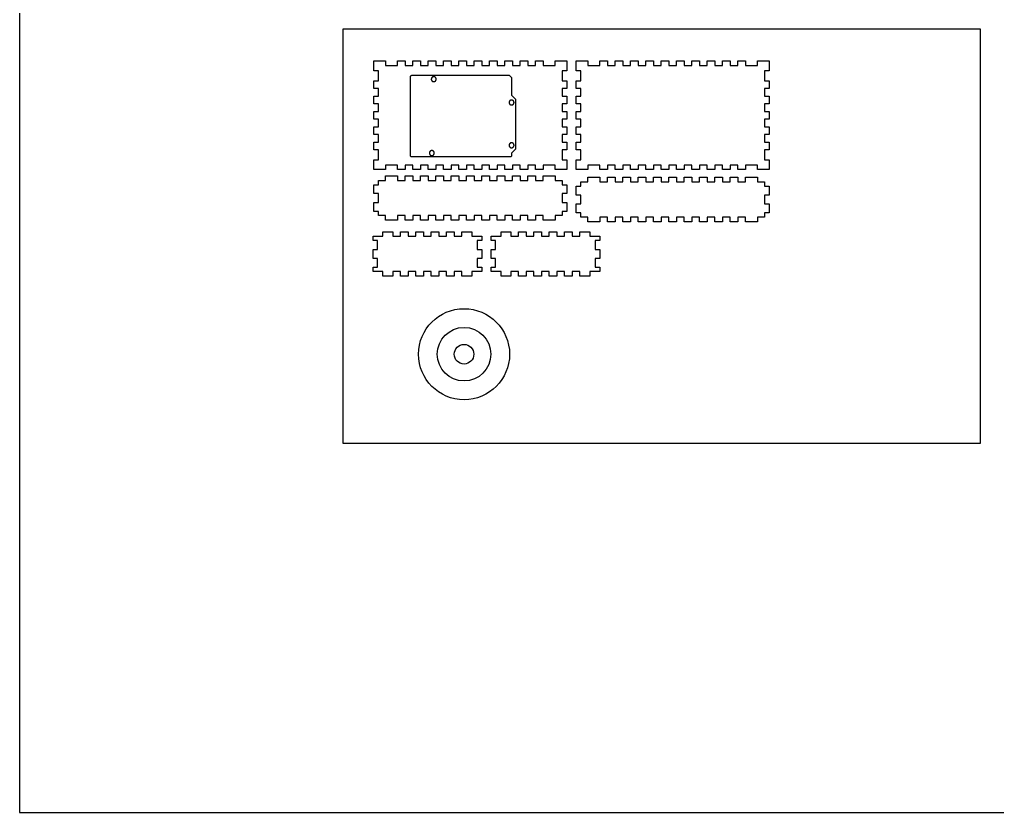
# Model space of a CAD drawing. Header units: millimetres. Extents: x 0 to 1100, y 0 to 851.
# Drawn here: x 0 to 638, y 0 to 517 of the extents above; entities that cross this region are included whole.
import ezdxf

# ---------------------------------------------------------------- set-up
doc = ezdxf.new("R2010")
doc.units = ezdxf.units.MM
doc.header["$MEASUREMENT"] = 0
for name, color, linetype, true_color in [('Corte Externo', 5, 'Continuous', 0x0000ff), ('Corte Interno', 3, 'Continuous', 0x00ff00), ('Corte Interno 2', 4, 'Continuous', 0x00ffff), ('Marcado', 1, 'Continuous', 0xff0000), ('Referencia', 2, 'Continuous', 0xffff00)]:
    doc.layers.add(name, color=color, linetype=linetype, true_color=true_color)

msp = doc.modelspace()

# ---------------------------------------------------------------- linework, layer by layer
at = {"layer": 'Corte Externo'}
for points in [[(251.61, 490.41), (251.61, 487.41), (256.61, 487.41), (256.61, 490.41), (261.61, 490.41), (261.61, 487.41), (266.61, 487.41), (266.61, 490.41), (271.61, 490.41), (271.61, 487.41), (276.61, 487.41), (276.61, 490.41), (281.61, 490.41), (281.61, 487.41), (286.61, 487.41), (286.61, 490.41), (291.61, 490.41), (291.61, 487.41), (296.61, 487.41), (296.61, 490.41), (301.61, 490.41), (301.61, 487.41), (306.61, 487.41), (306.61, 490.41), (311.61, 490.41), (311.61, 487.41), (316.61, 487.41), (316.61, 490.41), (321.61, 490.41), (321.61, 487.41), (326.61, 487.41), (326.61, 490.41), (331.61, 490.41), (331.61, 487.41), (336.61, 487.41), (336.61, 490.41), (341.61, 490.41), (341.61, 487.41), (349.36, 487.41), (349.36, 490.41), (357.11, 490.41), (357.11, 483.91), (354.11, 483.91), (354.11, 477.41), (357.11, 477.41), (357.11, 472.41), (354.11, 472.41), (354.11, 467.41), (357.11, 467.41), (357.11, 462.41), (354.11, 462.41), (354.11, 457.41), (357.11, 457.41), (357.11, 452.41), (354.11, 452.41), (354.11, 447.41), (357.11, 447.41), (357.11, 442.41), (354.11, 442.41), (354.11, 437.41), (357.11, 437.41), (357.11, 432.41), (354.11, 432.41), (354.11, 425.91), (357.11, 425.91), (357.11, 419.41), (349.36, 419.41), (349.36, 422.41), (341.61, 422.41), (341.61, 419.41), (336.61, 419.41), (336.61, 422.41), (331.61, 422.41), (331.61, 419.41), (326.61, 419.41), (326.61, 422.41), (321.61, 422.41), (321.61, 419.41), (316.61, 419.41), (316.61, 422.41), (311.61, 422.41), (311.61, 419.41), (306.61, 419.41), (306.61, 422.41), (301.61, 422.41), (301.61, 419.41), (296.61, 419.41), (296.61, 422.41), (291.61, 422.41), (291.61, 419.41), (286.61, 419.41), (286.61, 422.41), (281.61, 422.41), (281.61, 419.41), (276.61, 419.41), (276.61, 422.41), (271.61, 422.41), (271.61, 419.41), (266.61, 419.41), (266.61, 422.41), (261.61, 422.41), (261.61, 419.41), (256.61, 419.41), (256.61, 422.41), (251.61, 422.41), (251.61, 419.41), (246.61, 419.41), (246.61, 422.41), (238.86, 422.41), (238.86, 419.41), (231.11, 419.41), (231.11, 425.91), (234.11, 425.91), (234.11, 432.41), (231.11, 432.41), (231.11, 437.41), (234.11, 437.41), (234.11, 442.41), (231.11, 442.41), (231.11, 447.41), (234.11, 447.41), (234.11, 452.41), (231.11, 452.41), (231.11, 457.41), (234.11, 457.41), (234.11, 462.41), (231.11, 462.41), (231.11, 467.41), (234.11, 467.41), (234.11, 472.41), (231.11, 472.41), (231.11, 477.41), (234.11, 477.41), (234.11, 483.91), (231.11, 483.91), (231.11, 490.41), (238.86, 490.41), (238.86, 487.41), (246.61, 487.41), (246.61, 490.41)], [(383.61, 490.41), (383.61, 487.41), (388.61, 487.41), (388.61, 490.41), (393.61, 490.41), (393.61, 487.41), (398.61, 487.41), (398.61, 490.41), (403.61, 490.41), (403.61, 487.41), (408.61, 487.41), (408.61, 490.41), (413.61, 490.41), (413.61, 487.41), (418.61, 487.41), (418.61, 490.41), (423.61, 490.41), (423.61, 487.41), (428.61, 487.41), (428.61, 490.41), (433.61, 490.41), (433.61, 487.41), (438.61, 487.41), (438.61, 490.41), (443.61, 490.41), (443.61, 487.41), (448.61, 487.41), (448.61, 490.41), (453.61, 490.41), (453.61, 487.41), (458.61, 487.41), (458.61, 490.41), (463.61, 490.41), (463.61, 487.41), (468.61, 487.41), (468.61, 490.41), (473.61, 490.41), (473.61, 487.41), (481.36, 487.41), (481.36, 490.41), (489.11, 490.41), (489.11, 483.91), (486.11, 483.91), (486.11, 477.41), (489.11, 477.41), (489.11, 472.41), (486.11, 472.41), (486.11, 467.41), (489.11, 467.41), (489.11, 462.41), (486.11, 462.41), (486.11, 457.41), (489.11, 457.41), (489.11, 452.41), (486.11, 452.41), (486.11, 447.41), (489.11, 447.41), (489.11, 442.41), (486.11, 442.41), (486.11, 437.41), (489.11, 437.41), (489.11, 432.41), (486.11, 432.41), (486.11, 425.91), (489.11, 425.91), (489.11, 419.41), (481.36, 419.41), (481.36, 422.41), (473.61, 422.41), (473.61, 419.41), (468.61, 419.41), (468.61, 422.41), (463.61, 422.41), (463.61, 419.41), (458.61, 419.41), (458.61, 422.41), (453.61, 422.41), (453.61, 419.41), (448.61, 419.41), (448.61, 422.41), (443.61, 422.41), (443.61, 419.41), (438.61, 419.41), (438.61, 422.41), (433.61, 422.41), (433.61, 419.41), (428.61, 419.41), (428.61, 422.41), (423.61, 422.41), (423.61, 419.41), (418.61, 419.41), (418.61, 422.41), (413.61, 422.41), (413.61, 419.41), (408.61, 419.41), (408.61, 422.41), (403.61, 422.41), (403.61, 419.41), (398.61, 419.41), (398.61, 422.41), (393.61, 422.41), (393.61, 419.41), (388.61, 419.41), (388.61, 422.41), (383.61, 422.41), (383.61, 419.41), (378.61, 419.41), (378.61, 422.41), (370.86, 422.41), (370.86, 419.41), (363.11, 419.41), (363.11, 425.91), (366.11, 425.91), (366.11, 432.41), (363.11, 432.41), (363.11, 437.41), (366.11, 437.41), (366.11, 442.41), (363.11, 442.41), (363.11, 447.41), (366.11, 447.41), (366.11, 452.41), (363.11, 452.41), (363.11, 457.41), (366.11, 457.41), (366.11, 462.41), (363.11, 462.41), (363.11, 467.41), (366.11, 467.41), (366.11, 472.41), (363.11, 472.41), (363.11, 477.41), (366.11, 477.41), (366.11, 483.91), (363.11, 483.91), (363.11, 490.41), (370.86, 490.41), (370.86, 487.41), (378.61, 487.41), (378.61, 490.41)], [(251.61, 412.41), (251.61, 415.41), (256.61, 415.41), (256.61, 412.41), (261.61, 412.41), (261.61, 415.41), (266.61, 415.41), (266.61, 412.41), (271.61, 412.41), (271.61, 415.41), (276.61, 415.41), (276.61, 412.41), (281.61, 412.41), (281.61, 415.41), (286.61, 415.41), (286.61, 412.41), (291.61, 412.41), (291.61, 415.41), (296.61, 415.41), (296.61, 412.41), (301.61, 412.41), (301.61, 415.41), (306.61, 415.41), (306.61, 412.41), (311.61, 412.41), (311.61, 415.41), (316.61, 415.41), (316.61, 412.41), (321.61, 412.41), (321.61, 415.41), (326.61, 415.41), (326.61, 412.41), (331.61, 412.41), (331.61, 415.41), (336.61, 415.41), (336.61, 412.41), (341.61, 412.41), (341.61, 415.41), (349.36, 415.41), (349.36, 412.41), (354.11, 412.41), (354.11, 409.61), (357.11, 409.61), (357.11, 403.81), (354.11, 403.81), (354.11, 398.01), (357.11, 398.01), (357.11, 392.21), (354.11, 392.21), (354.11, 389.41), (349.36, 389.41), (349.36, 386.41), (341.61, 386.41), (341.61, 389.41), (336.61, 389.41), (336.61, 386.41), (331.61, 386.41), (331.61, 389.41), (326.61, 389.41), (326.61, 386.41), (321.61, 386.41), (321.61, 389.41), (316.61, 389.41), (316.61, 386.41), (311.61, 386.41), (311.61, 389.41), (306.61, 389.41), (306.61, 386.41), (301.61, 386.41), (301.61, 389.41), (296.61, 389.41), (296.61, 386.41), (291.61, 386.41), (291.61, 389.41), (286.61, 389.41), (286.61, 386.41), (281.61, 386.41), (281.61, 389.41), (276.61, 389.41), (276.61, 386.41), (271.61, 386.41), (271.61, 389.41), (266.61, 389.41), (266.61, 386.41), (261.61, 386.41), (261.61, 389.41), (256.61, 389.41), (256.61, 386.41), (251.61, 386.41), (251.61, 389.41), (246.61, 389.41), (246.61, 386.41), (238.86, 386.41), (238.86, 389.41), (234.11, 389.41), (234.11, 392.21), (231.11, 392.21), (231.11, 398.01), (234.11, 398.01), (234.11, 403.81), (231.11, 403.81), (231.11, 409.61), (234.11, 409.61), (234.11, 412.41), (238.86, 412.41), (238.86, 415.41), (246.61, 415.41), (246.61, 412.41)], [(383.61, 411.41), (383.61, 414.41), (388.61, 414.41), (388.61, 411.41), (393.61, 411.41), (393.61, 414.41), (398.61, 414.41), (398.61, 411.41), (403.61, 411.41), (403.61, 414.41), (408.61, 414.41), (408.61, 411.41), (413.61, 411.41), (413.61, 414.41), (418.61, 414.41), (418.61, 411.41), (423.61, 411.41), (423.61, 414.41), (428.61, 414.41), (428.61, 411.41), (433.61, 411.41), (433.61, 414.41), (438.61, 414.41), (438.61, 411.41), (443.61, 411.41), (443.61, 414.41), (448.61, 414.41), (448.61, 411.41), (453.61, 411.41), (453.61, 414.41), (458.61, 414.41), (458.61, 411.41), (463.61, 411.41), (463.61, 414.41), (468.61, 414.41), (468.61, 411.41), (473.61, 411.41), (473.61, 414.41), (481.36, 414.41), (481.36, 411.41), (486.11, 411.41), (486.11, 408.61), (489.11, 408.61), (489.11, 402.81), (486.11, 402.81), (486.11, 397.01), (489.11, 397.01), (489.11, 391.21), (486.11, 391.21), (486.11, 388.41), (481.36, 388.41), (481.36, 385.41), (473.61, 385.41), (473.61, 388.41), (468.61, 388.41), (468.61, 385.41), (463.61, 385.41), (463.61, 388.41), (458.61, 388.41), (458.61, 385.41), (453.61, 385.41), (453.61, 388.41), (448.61, 388.41), (448.61, 385.41), (443.61, 385.41), (443.61, 388.41), (438.61, 388.41), (438.61, 385.41), (433.61, 385.41), (433.61, 388.41), (428.61, 388.41), (428.61, 385.41), (423.61, 385.41), (423.61, 388.41), (418.61, 388.41), (418.61, 385.41), (413.61, 385.41), (413.61, 388.41), (408.61, 388.41), (408.61, 385.41), (403.61, 385.41), (403.61, 388.41), (398.61, 388.41), (398.61, 385.41), (393.61, 385.41), (393.61, 388.41), (388.61, 388.41), (388.61, 385.41), (383.61, 385.41), (383.61, 388.41), (378.61, 388.41), (378.61, 385.41), (370.86, 385.41), (370.86, 388.41), (366.11, 388.41), (366.11, 391.21), (363.11, 391.21), (363.11, 397.01), (366.11, 397.01), (366.11, 402.81), (363.11, 402.81), (363.11, 408.61), (366.11, 408.61), (366.11, 411.41), (370.86, 411.41), (370.86, 414.41), (378.61, 414.41), (378.61, 411.41)], [(301.61, 361.51), (298.61, 361.51), (298.61, 355.71), (301.61, 355.71), (301.61, 352.91), (295.11, 352.91), (295.11, 349.91), (288.61, 349.91), (288.61, 352.91), (283.61, 352.91), (283.61, 349.91), (278.61, 349.91), (278.61, 352.91), (273.61, 352.91), (273.61, 349.91), (268.61, 349.91), (268.61, 352.91), (263.61, 352.91), (263.61, 349.91), (258.61, 349.91), (258.61, 352.91), (253.61, 352.91), (253.61, 349.91), (248.61, 349.91), (248.61, 352.91), (243.61, 352.91), (243.61, 349.91), (237.11, 349.91), (237.11, 352.91), (230.61, 352.91), (230.61, 355.71), (233.61, 355.71), (233.61, 361.51), (230.61, 361.51), (230.61, 367.31), (233.61, 367.31), (233.61, 373.11), (230.61, 373.11), (230.61, 375.91), (237.11, 375.91), (237.11, 378.91), (243.61, 378.91), (243.61, 375.91), (248.61, 375.91), (248.61, 378.91), (253.61, 378.91), (253.61, 375.91), (258.61, 375.91), (258.61, 378.91), (263.61, 378.91), (263.61, 375.91), (268.61, 375.91), (268.61, 378.91), (273.61, 378.91), (273.61, 375.91), (278.61, 375.91), (278.61, 378.91), (283.61, 378.91), (283.61, 375.91), (288.61, 375.91), (288.61, 378.91), (295.11, 378.91), (295.11, 375.91), (301.61, 375.91), (301.61, 373.11), (298.61, 373.11), (298.61, 367.31), (301.61, 367.31)], [(378.61, 361.51), (375.61, 361.51), (375.61, 355.71), (378.61, 355.71), (378.61, 352.91), (372.11, 352.91), (372.11, 349.91), (365.61, 349.91), (365.61, 352.91), (360.61, 352.91), (360.61, 349.91), (355.61, 349.91), (355.61, 352.91), (350.61, 352.91), (350.61, 349.91), (345.61, 349.91), (345.61, 352.91), (340.61, 352.91), (340.61, 349.91), (335.61, 349.91), (335.61, 352.91), (330.61, 352.91), (330.61, 349.91), (325.61, 349.91), (325.61, 352.91), (320.61, 352.91), (320.61, 349.91), (314.11, 349.91), (314.11, 352.91), (307.61, 352.91), (307.61, 355.71), (310.61, 355.71), (310.61, 361.51), (307.61, 361.51), (307.61, 367.31), (310.61, 367.31), (310.61, 373.11), (307.61, 373.11), (307.61, 375.91), (314.11, 375.91), (314.11, 378.91), (320.61, 378.91), (320.61, 375.91), (325.61, 375.91), (325.61, 378.91), (330.61, 378.91), (330.61, 375.91), (335.61, 375.91), (335.61, 378.91), (340.61, 378.91), (340.61, 375.91), (345.61, 375.91), (345.61, 378.91), (350.61, 378.91), (350.61, 375.91), (355.61, 375.91), (355.61, 378.91), (360.61, 378.91), (360.61, 375.91), (365.61, 375.91), (365.61, 378.91), (372.11, 378.91), (372.11, 375.91), (378.61, 375.91), (378.61, 373.11), (375.61, 373.11), (375.61, 367.31), (378.61, 367.31)]]:
    msp.add_lwpolyline(points, close=True, dxfattribs=at)
msp.add_circle((290, 299), 29.7, dxfattribs=at)
at = {"layer": 'Corte Interno'}
msp.add_lwpolyline([(270.23, 476.84), (270.29, 476.84), (270.35, 476.85), (270.4, 476.85), (270.46, 476.86), (270.51, 476.87), (270.57, 476.88), (270.62, 476.89), (270.68, 476.9), (270.73, 476.92), (270.78, 476.94), (270.84, 476.96), (270.89, 476.98), (270.94, 477), (270.99, 477.03), (271.04, 477.06), (271.09, 477.09), (271.13, 477.12), (271.18, 477.15), (271.22, 477.18), (271.27, 477.22), (271.31, 477.25), (271.35, 477.29), (271.39, 477.33), (271.43, 477.37), (271.47, 477.42), (271.5, 477.46), (271.54, 477.5), (271.57, 477.55), (271.6, 477.6), (271.63, 477.65), (271.65, 477.69), (271.68, 477.74), (271.7, 477.8), (271.73, 477.85), (271.75, 477.9), (271.76, 477.95), (271.78, 478.01), (271.79, 478.06), (271.81, 478.12), (271.82, 478.17), (271.83, 478.23), (271.83, 478.28), (271.84, 478.34), (271.84, 478.39), (271.84, 478.45), (271.84, 478.51), (271.84, 478.56), (271.83, 478.62), (271.83, 478.67), (271.82, 478.73), (271.81, 478.78), (271.8, 478.84), (271.78, 478.89), (271.77, 478.94), (271.75, 479), (271.73, 479.05), (271.71, 479.1), (271.68, 479.15), (271.66, 479.2), (271.63, 479.25), (271.6, 479.3), (271.57, 479.34), (271.54, 479.39), (271.51, 479.43), (271.47, 479.48), (271.44, 479.52), (271.4, 479.56), (271.36, 479.6), (271.32, 479.64), (271.28, 479.67), (271.23, 479.71), (271.19, 479.74), (271.14, 479.78), (271.1, 479.81), (271.05, 479.84), (271, 479.86), (270.95, 479.89), (270.9, 479.91), (270.85, 479.94), (270.8, 479.96), (270.75, 479.97), (270.69, 479.99), (270.64, 480.01), (270.58, 480.02), (270.53, 480.03), (270.48, 480.04), (270.42, 480.05), (270.36, 480.05), (270.31, 480.06), (270.25, 480.06), (270.2, 480.06), (270.14, 480.05), (270.09, 480.05), (270.03, 480.04), (269.98, 480.04), (269.92, 480.03), (269.87, 480.01), (269.81, 480), (269.76, 479.99), (269.71, 479.97), (269.65, 479.95), (269.6, 479.93), (269.55, 479.91), (269.5, 479.88), (269.45, 479.85), (269.4, 479.83), (269.36, 479.8), (269.31, 479.77), (269.27, 479.73), (269.22, 479.7), (269.18, 479.66), (269.14, 479.63), (269.1, 479.59), (269.06, 479.55), (269.02, 479.51), (268.99, 479.46), (268.95, 479.42), (268.92, 479.37), (268.89, 479.33), (268.86, 479.28), (268.83, 479.23), (268.8, 479.18), (268.78, 479.13), (268.76, 479.08), (268.74, 479.03), (268.72, 478.98), (268.7, 478.93), (268.68, 478.87), (268.67, 478.82), (268.66, 478.76), (268.65, 478.71), (268.64, 478.65), (268.63, 478.6), (268.63, 478.54), (268.63, 478.49), (268.63, 478.43), (268.63, 478.38), (268.63, 478.32), (268.64, 478.26), (268.64, 478.21), (268.65, 478.15), (268.67, 478.1), (268.68, 478.05), (268.69, 477.99), (268.71, 477.94), (268.73, 477.89), (268.75, 477.83), (268.77, 477.78), (268.8, 477.73), (268.82, 477.68), (268.85, 477.63), (268.88, 477.59), (268.91, 477.54), (268.94, 477.5), (268.97, 477.45), (269.01, 477.41), (269.05, 477.37), (269.08, 477.33), (269.12, 477.29), (269.17, 477.25), (269.21, 477.21), (269.25, 477.18), (269.3, 477.14), (269.34, 477.11), (269.39, 477.08), (269.44, 477.05), (269.48, 477.03), (269.53, 477), (269.59, 476.98), (269.64, 476.96), (269.69, 476.94), (269.74, 476.92), (269.79, 476.9), (269.85, 476.89), (269.9, 476.88), (269.96, 476.87), (270.01, 476.86), (270.07, 476.85), (270.12, 476.85), (270.18, 476.84)], close=True, dxfattribs=at)
for points in [[(322.6, 463.21), (322.6, 463.27), (322.6, 463.33), (322.59, 463.38), (322.59, 463.44), (322.58, 463.49), (322.57, 463.55), (322.56, 463.6), (322.54, 463.65), (322.53, 463.71), (322.51, 463.76), (322.49, 463.81), (322.47, 463.86), (322.44, 463.92), (322.42, 463.96), (322.39, 464.01), (322.36, 464.06), (322.33, 464.11), (322.3, 464.15), (322.27, 464.2), (322.23, 464.24), (322.2, 464.28), (322.16, 464.33), (322.12, 464.37), (322.08, 464.4), (322.04, 464.44), (321.99, 464.48), (321.95, 464.51), (321.9, 464.54), (321.86, 464.57), (321.81, 464.6), (321.76, 464.63), (321.71, 464.65), (321.66, 464.68), (321.61, 464.7), (321.56, 464.72), (321.51, 464.74), (321.45, 464.76), (321.4, 464.77), (321.35, 464.78), (321.29, 464.8), (321.24, 464.8), (321.18, 464.81), (321.13, 464.82), (321.07, 464.82), (321.01, 464.82), (320.96, 464.82), (320.9, 464.82), (320.85, 464.82), (320.79, 464.81), (320.74, 464.8), (320.68, 464.79), (320.63, 464.78), (320.57, 464.77), (320.52, 464.75), (320.47, 464.73), (320.41, 464.71), (320.36, 464.69), (320.31, 464.67), (320.26, 464.65), (320.21, 464.62), (320.16, 464.59), (320.12, 464.56), (320.07, 464.53), (320.03, 464.5), (319.98, 464.46), (319.94, 464.43), (319.9, 464.39), (319.86, 464.35), (319.82, 464.31), (319.78, 464.27), (319.75, 464.23), (319.71, 464.18), (319.68, 464.14), (319.65, 464.09), (319.62, 464.05), (319.59, 464), (319.56, 463.95), (319.54, 463.9), (319.52, 463.85), (319.5, 463.8), (319.48, 463.74), (319.46, 463.69), (319.44, 463.64), (319.43, 463.58), (319.42, 463.53), (319.41, 463.47), (319.4, 463.42), (319.39, 463.36), (319.39, 463.31), (319.39, 463.25), (319.39, 463.2), (319.39, 463.14), (319.39, 463.09), (319.4, 463.03), (319.41, 462.97), (319.41, 462.92), (319.43, 462.86), (319.44, 462.81), (319.45, 462.76), (319.47, 462.7), (319.49, 462.65), (319.51, 462.6), (319.53, 462.55), (319.56, 462.5), (319.58, 462.45), (319.61, 462.4), (319.64, 462.35), (319.67, 462.31), (319.7, 462.26), (319.73, 462.22), (319.77, 462.17), (319.81, 462.13), (319.85, 462.09), (319.88, 462.05), (319.93, 462.01), (319.97, 461.98), (320.01, 461.94), (320.06, 461.91), (320.1, 461.88), (320.15, 461.85), (320.2, 461.82), (320.25, 461.79), (320.3, 461.77), (320.35, 461.74), (320.4, 461.72), (320.45, 461.7), (320.5, 461.68), (320.56, 461.67), (320.61, 461.65), (320.66, 461.64), (320.72, 461.63), (320.77, 461.62), (320.83, 461.62), (320.88, 461.61), (320.94, 461.61), (321, 461.61)], [(321, 461.61), (321.05, 461.61), (321.11, 461.61), (321.16, 461.62), (321.22, 461.62), (321.27, 461.63), (321.33, 461.64), (321.38, 461.65), (321.44, 461.67), (321.49, 461.69), (321.55, 461.7), (321.6, 461.72), (321.65, 461.75), (321.7, 461.77), (321.75, 461.8), (321.8, 461.82), (321.85, 461.85), (321.89, 461.88), (321.94, 461.91), (321.99, 461.95), (322.03, 461.98), (322.07, 462.02), (322.11, 462.06), (322.15, 462.1), (322.19, 462.14), (322.23, 462.18), (322.26, 462.22), (322.3, 462.27), (322.33, 462.32), (322.36, 462.36), (322.39, 462.41), (322.42, 462.46), (322.44, 462.51), (322.46, 462.56), (322.49, 462.61), (322.51, 462.66), (322.52, 462.72), (322.54, 462.77), (322.56, 462.83), (322.57, 462.88), (322.58, 462.94), (322.59, 462.99), (322.59, 463.05), (322.6, 463.1), (322.6, 463.16), (322.6, 463.21)], [(322.6, 435.31), (322.6, 435.36), (322.6, 435.42), (322.59, 435.47), (322.59, 435.53), (322.58, 435.58), (322.57, 435.64), (322.56, 435.69), (322.54, 435.75), (322.53, 435.8), (322.51, 435.85), (322.49, 435.9), (322.47, 435.96), (322.44, 436.01), (322.42, 436.06), (322.39, 436.1), (322.36, 436.15), (322.33, 436.2), (322.3, 436.25), (322.27, 436.29), (322.23, 436.33), (322.2, 436.38), (322.16, 436.42), (322.12, 436.46), (322.08, 436.49), (322.04, 436.53), (321.99, 436.57), (321.95, 436.6), (321.9, 436.63), (321.86, 436.66), (321.81, 436.69), (321.76, 436.72), (321.71, 436.75), (321.66, 436.77), (321.61, 436.79), (321.56, 436.81), (321.51, 436.83), (321.45, 436.85), (321.4, 436.86), (321.35, 436.88), (321.29, 436.89), (321.24, 436.9), (321.18, 436.9), (321.13, 436.91), (321.07, 436.91), (321.01, 436.91), (320.96, 436.91), (320.9, 436.91), (320.85, 436.91), (320.79, 436.9), (320.74, 436.89), (320.68, 436.88), (320.63, 436.87), (320.57, 436.86), (320.52, 436.84), (320.47, 436.82), (320.41, 436.81), (320.36, 436.78), (320.31, 436.76), (320.26, 436.74), (320.21, 436.71), (320.16, 436.68), (320.12, 436.65), (320.07, 436.62), (320.03, 436.59), (319.98, 436.55), (319.94, 436.52), (319.9, 436.48), (319.86, 436.44), (319.82, 436.4), (319.78, 436.36), (319.75, 436.32), (319.71, 436.28), (319.68, 436.23), (319.65, 436.18), (319.62, 436.14), (319.59, 436.09), (319.56, 436.04), (319.54, 435.99), (319.52, 435.94), (319.5, 435.89), (319.48, 435.83), (319.46, 435.78), (319.44, 435.73), (319.43, 435.67), (319.42, 435.62), (319.41, 435.56), (319.4, 435.51), (319.39, 435.45), (319.39, 435.4), (319.39, 435.34), (319.39, 435.29), (319.39, 435.23), (319.39, 435.18), (319.4, 435.12), (319.41, 435.07), (319.41, 435.01), (319.43, 434.96), (319.44, 434.9), (319.45, 434.85), (319.47, 434.79), (319.49, 434.74), (319.51, 434.69), (319.53, 434.64), (319.56, 434.59), (319.58, 434.54), (319.61, 434.49), (319.64, 434.44), (319.67, 434.4), (319.7, 434.35), (319.73, 434.31), (319.77, 434.26), (319.81, 434.22), (319.85, 434.18), (319.88, 434.14), (319.93, 434.11), (319.97, 434.07), (320.01, 434.03), (320.06, 434), (320.1, 433.97), (320.15, 433.94), (320.2, 433.91), (320.25, 433.88), (320.3, 433.86), (320.35, 433.83), (320.4, 433.81), (320.45, 433.79), (320.5, 433.78), (320.56, 433.76), (320.61, 433.74), (320.66, 433.73), (320.72, 433.72), (320.77, 433.71), (320.83, 433.71), (320.88, 433.7), (320.94, 433.7), (321, 433.7)], [(321, 433.7), (321.05, 433.7), (321.11, 433.7), (321.16, 433.71), (321.22, 433.71), (321.27, 433.72), (321.33, 433.73), (321.38, 433.75), (321.44, 433.76), (321.49, 433.78), (321.55, 433.79), (321.6, 433.81), (321.65, 433.84), (321.7, 433.86), (321.75, 433.89), (321.8, 433.91), (321.85, 433.94), (321.89, 433.97), (321.94, 434), (321.99, 434.04), (322.03, 434.07), (322.07, 434.11), (322.11, 434.15), (322.15, 434.19), (322.19, 434.23), (322.23, 434.27), (322.26, 434.32), (322.3, 434.36), (322.33, 434.41), (322.36, 434.45), (322.39, 434.5), (322.42, 434.55), (322.44, 434.6), (322.46, 434.65), (322.49, 434.7), (322.51, 434.76), (322.52, 434.81), (322.54, 434.86), (322.56, 434.92), (322.57, 434.97), (322.58, 435.03), (322.59, 435.08), (322.59, 435.14), (322.6, 435.19), (322.6, 435.25), (322.6, 435.31)], [(270.57, 430.23), (270.57, 430.28), (270.57, 430.34), (270.56, 430.39), (270.56, 430.45), (270.55, 430.5), (270.54, 430.56), (270.53, 430.61), (270.51, 430.67), (270.5, 430.72), (270.48, 430.77), (270.46, 430.83), (270.44, 430.88), (270.41, 430.93), (270.39, 430.98), (270.36, 431.03), (270.33, 431.07), (270.3, 431.12), (270.27, 431.17), (270.24, 431.21), (270.2, 431.26), (270.17, 431.3), (270.13, 431.34), (270.09, 431.38), (270.05, 431.42), (270.01, 431.45), (269.96, 431.49), (269.92, 431.52), (269.87, 431.55), (269.83, 431.59), (269.78, 431.61), (269.73, 431.64), (269.68, 431.67), (269.63, 431.69), (269.58, 431.71), (269.53, 431.73), (269.48, 431.75), (269.42, 431.77), (269.37, 431.78), (269.32, 431.8), (269.26, 431.81), (269.21, 431.82), (269.15, 431.83), (269.09, 431.83), (269.04, 431.83), (268.98, 431.84), (268.93, 431.84), (268.87, 431.83), (268.82, 431.83), (268.76, 431.82), (268.71, 431.81), (268.65, 431.8), (268.6, 431.79), (268.54, 431.78), (268.49, 431.76), (268.44, 431.75), (268.38, 431.73), (268.33, 431.71), (268.28, 431.68), (268.23, 431.66), (268.18, 431.63), (268.13, 431.6), (268.09, 431.58), (268.04, 431.54), (268, 431.51), (267.95, 431.48), (267.91, 431.44), (267.87, 431.4), (267.83, 431.36), (267.79, 431.32), (267.75, 431.28), (267.72, 431.24), (267.68, 431.2), (267.65, 431.15), (267.62, 431.11), (267.59, 431.06), (267.56, 431.01), (267.53, 430.96), (267.51, 430.91), (267.49, 430.86), (267.47, 430.81), (267.45, 430.76), (267.43, 430.7), (267.41, 430.65), (267.4, 430.6), (267.39, 430.54), (267.38, 430.49), (267.37, 430.43), (267.36, 430.38), (267.36, 430.32), (267.36, 430.26), (267.36, 430.21), (267.36, 430.15), (267.36, 430.1), (267.37, 430.04), (267.38, 429.99), (267.38, 429.93), (267.4, 429.88), (267.41, 429.82), (267.42, 429.77), (267.44, 429.72), (267.46, 429.66), (267.48, 429.61), (267.5, 429.56), (267.53, 429.51), (267.55, 429.46), (267.58, 429.41), (267.61, 429.37), (267.64, 429.32), (267.67, 429.27), (267.7, 429.23), (267.74, 429.19), (267.78, 429.14), (267.81, 429.1), (267.85, 429.06), (267.9, 429.03), (267.94, 428.99), (267.98, 428.96), (268.03, 428.92), (268.07, 428.89), (268.12, 428.86), (268.17, 428.83), (268.22, 428.81), (268.26, 428.78), (268.32, 428.76), (268.37, 428.74), (268.42, 428.72), (268.47, 428.7), (268.52, 428.68), (268.58, 428.67), (268.63, 428.65), (268.69, 428.64), (268.74, 428.64), (268.8, 428.63), (268.85, 428.62), (268.91, 428.62), (268.97, 428.62)], [(268.97, 428.62), (269.02, 428.62), (269.08, 428.62), (269.13, 428.63), (269.19, 428.64), (269.24, 428.64), (269.3, 428.65), (269.35, 428.67), (269.41, 428.68), (269.46, 428.7), (269.52, 428.72), (269.57, 428.74), (269.62, 428.76), (269.67, 428.78), (269.72, 428.81), (269.77, 428.84), (269.82, 428.86), (269.86, 428.89), (269.91, 428.93), (269.96, 428.96), (270, 429), (270.04, 429.03), (270.08, 429.07), (270.12, 429.11), (270.16, 429.15), (270.2, 429.19), (270.23, 429.24), (270.27, 429.28), (270.3, 429.33), (270.33, 429.38), (270.36, 429.42), (270.38, 429.47), (270.41, 429.52), (270.43, 429.57), (270.46, 429.63), (270.48, 429.68), (270.49, 429.73), (270.51, 429.78), (270.53, 429.84), (270.54, 429.89), (270.55, 429.95), (270.56, 430), (270.56, 430.06), (270.57, 430.12), (270.57, 430.17), (270.57, 430.23)]]:
    msp.add_lwpolyline(points, dxfattribs=at)
msp.add_circle((290, 299), 6.4, dxfattribs=at)
at = {"layer": 'Corte Interno 2'}
msp.add_circle((290, 299), 17.46, dxfattribs=at)
at = {"layer": 'Marcado'}
for points in [[(255, 479.97), (255.04, 480.25)], [(255, 428.68), (255, 479.97)], [(255.04, 480.25), (255.13, 480.48)], [(255.13, 480.48), (255.3, 480.69)], [(255.3, 480.69), (255.51, 480.84)], [(255.51, 480.84), (255.74, 480.95)], [(255.74, 480.95), (255.99, 480.99)], [(255.99, 480.99), (319.47, 480.99)], [(319.47, 480.99), (321, 479.47)], [(321, 479.47), (321, 468.04)], [(321, 468.04), (323.53, 465.5)], [(323.53, 465.5), (323.53, 432.77)], [(255.04, 428.43), (255, 428.68)], [(255.13, 428.2), (255.04, 428.43)], [(255.3, 427.98), (255.13, 428.2)], [(255.51, 427.82), (255.3, 427.98)], [(255.74, 427.73), (255.51, 427.82)], [(255.99, 427.69), (255.74, 427.73)], [(320, 427.69), (255.99, 427.69)], [(320.25, 427.73), (320, 427.69)], [(320.49, 427.82), (320.25, 427.73)], [(320.7, 427.98), (320.49, 427.82)], [(320.87, 428.2), (320.7, 427.98)], [(320.95, 428.43), (320.87, 428.2)], [(321, 428.68), (320.95, 428.43)], [(323.53, 432.77), (321, 430.23)], [(321, 430.23), (321, 428.68)]]:
    msp.add_lwpolyline(points, dxfattribs=at)
at = {"layer": 'Referencia'}
for points in [[(0, 0), (1100, 0), (1100, 800), (0, 800)], [(211, 241), (627, 241), (627, 511), (211, 511)]]:
    msp.add_lwpolyline(points, close=True, dxfattribs=at)

doc.saveas('drawing.dxf')
